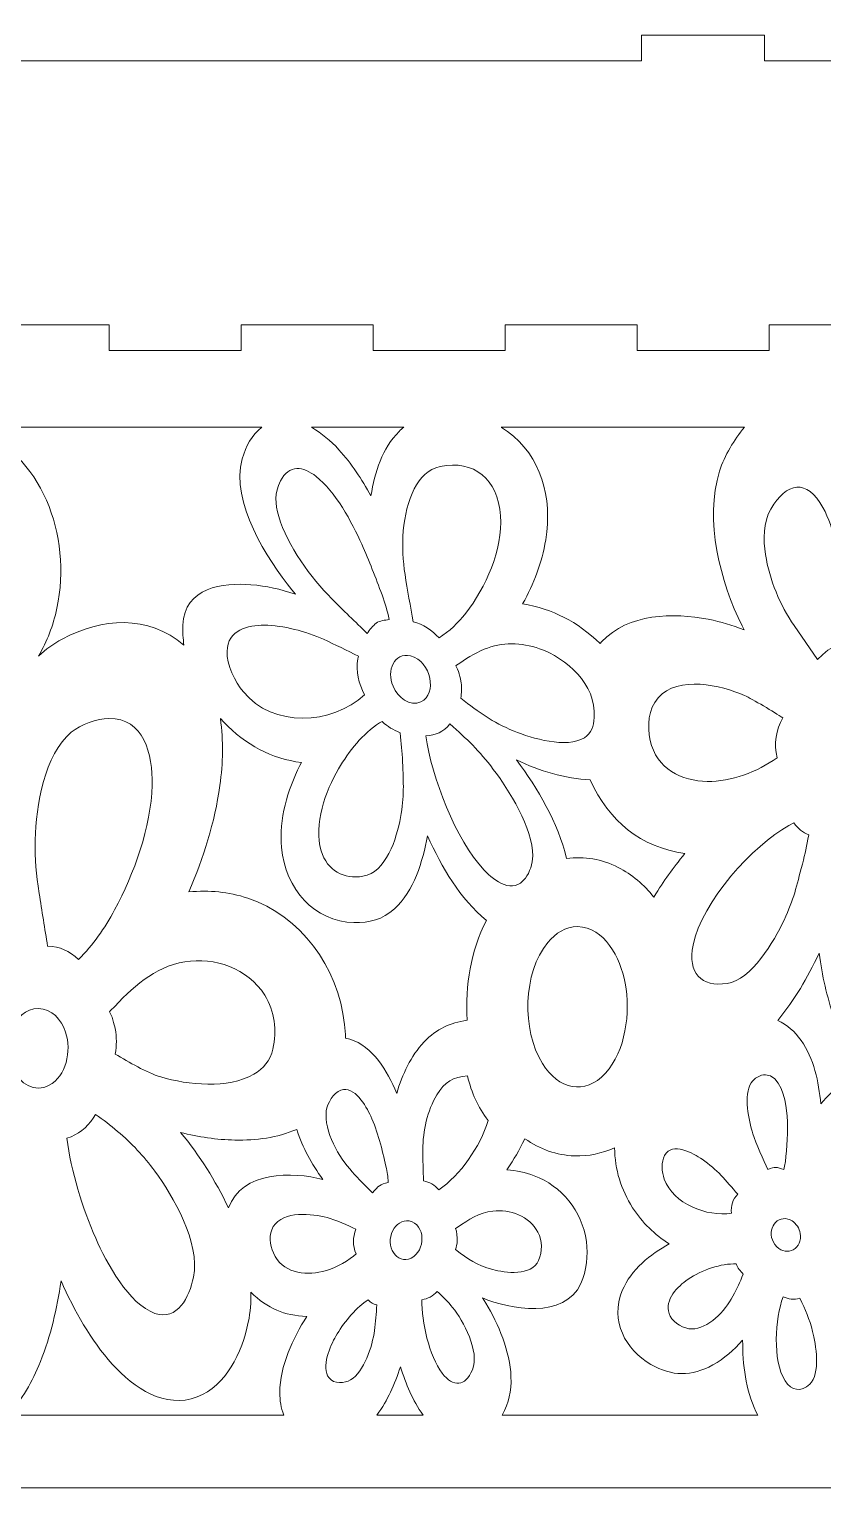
# Model space of a CAD drawing. Header units: centimetres. Extents: x -59 to 59, y -29 to 29.
# Drawn here: x 19.75 to 27.49, y -6.93 to 7.28 of the extents above; entities that cross this region are included whole.
import ezdxf

# ---------------------------------------------------------------- set-up
doc = ezdxf.new("R2010")
doc.units = ezdxf.units.CM
doc.header["$MEASUREMENT"] = 0
doc.layers.add('Camada 1', color=7, linetype='Continuous')

msp = doc.modelspace()

# ---------------------------------------------------------------- linework, layer by layer
at = {"layer": 'Camada 1', "color": 250, "lineweight": 9}
for points, knots in [([(44.87208, 9.04651), (45.82819, 9.51826), (46.94647, 9.81469), (48.06476, 10.11115), (48.06476, 10.11115), (48.06476, 10.11115), (49.06475, 10.30105), (49.06475, 10.30105), (49.06475, 10.30105), (49.06475, 10.30105), (49.06475, 29.10275), (49.06475, 29.10275), (49.06475, 29.10275), (49.06475, 29.10275), (24.06474, 29.10275), (24.06474, 29.10275), (24.06474, 29.10275), (24.06474, 29.10275), (24.06474, 10.30105), (24.06474, 10.30105), (24.06474, 10.30105), (24.06474, 10.30105), (25.06473, 10.11115), (25.06473, 10.11115), (25.06473, 10.11115), (26.18302, 9.81469), (27.3013, 9.51826), (28.25741, 9.04651), (28.25741, 9.04651), (29.21352, 8.57475), (30.00745, 7.92769), (30.71826, 7.49258), (30.71826, 7.49258), (31.42908, 7.05747), (32.0568, 6.83431), (32.71904, 6.79156), (32.71904, 6.79156), (33.38125, 6.74882), (34.07798, 6.88647), (34.72469, 7.13647), (34.72469, 7.13647), (35.37139, 7.38647), (35.96807, 7.74882), (36.56474, 8.11115), (36.56474, 8.11115), (37.16141, 7.74882), (37.7581, 7.38647), (38.4048, 7.13647), (38.4048, 7.13647), (39.05151, 6.88647), (39.74824, 6.74882), (40.41045, 6.79156), (40.41045, 6.79156), (41.0727, 6.83431), (41.70041, 7.05747), (42.41123, 7.49258), (42.41123, 7.49258), (43.12204, 7.92769), (43.91598, 8.57475), (44.87208, 9.04651)], [0, 0, 0, 0, 0.0625, 0.0625, 0.0625, 0.0625, 0.125, 0.125, 0.125, 0.125, 0.1875, 0.1875, 0.1875, 0.1875, 0.25, 0.25, 0.25, 0.25, 0.3125, 0.3125, 0.3125, 0.3125, 0.375, 0.375, 0.375, 0.375, 0.4375, 0.4375, 0.4375, 0.4375, 0.5, 0.5, 0.5, 0.5, 0.5625, 0.5625, 0.5625, 0.5625, 0.625, 0.625, 0.625, 0.625, 0.6875, 0.6875, 0.6875, 0.6875, 0.75, 0.75, 0.75, 0.75, 0.8125, 0.8125, 0.8125, 0.8125, 0.875, 0.875, 0.875, 0.875, 1, 1, 1, 1]), ([(26.91916, 6.97329), (26.91916, 6.97329), (26.91916, 7.22325), (26.91916, 7.22325), (26.91916, 7.22325), (26.91916, 7.22325), (25.71916, 7.22325), (25.71916, 7.22325), (25.71916, 7.22325), (25.71916, 7.22325), (25.71916, 6.97329), (25.71916, 6.97329), (25.71916, 6.97329), (25.71916, 6.97329), (14.06248, 6.97329), (14.06248, 6.97329), (14.06248, 6.97329), (14.06248, 6.97329), (14.06248, 7.22325), (14.06248, 7.22325), (14.06248, 7.22325), (14.06248, 7.22325), (12.86248, 7.22325), (12.86248, 7.22325), (12.86248, 7.22325), (12.86248, 7.22325), (12.86248, 6.97329), (12.86248, 6.97329)], [0, 0, 0, 0, 0.125, 0.125, 0.125, 0.125, 0.25, 0.25, 0.25, 0.25, 0.375, 0.375, 0.375, 0.375, 0.5, 0.5, 0.5, 0.5, 0.625, 0.625, 0.625, 0.625, 0.75, 0.75, 0.75, 0.75, 1, 1, 1, 1]), ([(10.24805, 4.40289), (10.24805, 4.40289), (10.24805, 4.15292), (10.24805, 4.15292), (10.24805, 4.15292), (10.24805, 4.15292), (11.53362, 4.15292), (11.53362, 4.15292), (11.53362, 4.15292), (11.53362, 4.15292), (11.53362, 4.40289), (11.53362, 4.40289), (11.53362, 4.40289), (11.53362, 4.40289), (12.81971, 4.40289), (12.81971, 4.40289), (12.81971, 4.40289), (12.81971, 4.40289), (12.81971, 4.15292), (12.81971, 4.15292), (12.81971, 4.15292), (12.81971, 4.15292), (14.10527, 4.15292), (14.10527, 4.15292), (14.10527, 4.15292), (14.10527, 4.15292), (14.10527, 4.40289), (14.10527, 4.40289), (14.10527, 4.40289), (14.10527, 4.40289), (15.39083, 4.40289), (15.39083, 4.40289), (15.39083, 4.40289), (15.39083, 4.40289), (15.39083, 4.15292), (15.39083, 4.15292), (15.39083, 4.15292), (15.39083, 4.15292), (16.6764, 4.15292), (16.6764, 4.15292), (16.6764, 4.15292), (16.6764, 4.15292), (16.6764, 4.40289), (16.6764, 4.40289), (16.6764, 4.40289), (16.6764, 4.40289), (17.96248, 4.40289), (17.96248, 4.40289), (17.96248, 4.40289), (17.96248, 4.40289), (17.96248, 4.15292), (17.96248, 4.15292), (17.96248, 4.15292), (17.96248, 4.15292), (19.24805, 4.15292), (19.24805, 4.15292), (19.24805, 4.15292), (19.24805, 4.15292), (19.24805, 4.40289), (19.24805, 4.40289), (19.24805, 4.40289), (19.24805, 4.40289), (20.53362, 4.40289), (20.53362, 4.40289), (20.53362, 4.40289), (20.53362, 4.40289), (20.53362, 4.15292), (20.53362, 4.15292), (20.53362, 4.15292), (20.53362, 4.15292), (21.81919, 4.15292), (21.81919, 4.15292), (21.81919, 4.15292), (21.81919, 4.15292), (21.81919, 4.40289), (21.81919, 4.40289), (21.81919, 4.40289), (21.81919, 4.40289), (23.10527, 4.40289), (23.10527, 4.40289), (23.10527, 4.40289), (23.10527, 4.40289), (23.10527, 4.15292), (23.10527, 4.15292), (23.10527, 4.15292), (23.10527, 4.15292), (24.39084, 4.15292), (24.39084, 4.15292), (24.39084, 4.15292), (24.39084, 4.15292), (24.39084, 4.40289), (24.39084, 4.40289), (24.39084, 4.40289), (24.39084, 4.40289), (25.6764, 4.40289), (25.6764, 4.40289), (25.6764, 4.40289), (25.6764, 4.40289), (25.6764, 4.15292), (25.6764, 4.15292), (25.6764, 4.15292), (25.6764, 4.15292), (26.96197, 4.15292), (26.96197, 4.15292), (26.96197, 4.15292), (26.96197, 4.15292), (26.96197, 4.40289), (26.96197, 4.40289), (26.96197, 4.40289), (26.96197, 4.40289), (28.24804, 4.40289), (28.24804, 4.40289), (28.24804, 4.40289), (28.24804, 4.40289), (28.24804, 4.15292), (28.24804, 4.15292), (28.24804, 4.15292), (28.24804, 4.15292), (29.53362, 4.15292), (29.53362, 4.15292), (29.53362, 4.15292), (29.53362, 4.15292), (29.53362, 4.40289), (29.53362, 4.40289)], [0, 0, 0, 0, 0.03125, 0.03125, 0.03125, 0.03125, 0.0625, 0.0625, 0.0625, 0.0625, 0.09375, 0.09375, 0.09375, 0.09375, 0.125, 0.125, 0.125, 0.125, 0.15625, 0.15625, 0.15625, 0.15625, 0.1875, 0.1875, 0.1875, 0.1875, 0.21875, 0.21875, 0.21875, 0.21875, 0.25, 0.25, 0.25, 0.25, 0.28125, 0.28125, 0.28125, 0.28125, 0.3125, 0.3125, 0.3125, 0.3125, 0.34375, 0.34375, 0.34375, 0.34375, 0.375, 0.375, 0.375, 0.375, 0.40625, 0.40625, 0.40625, 0.40625, 0.4375, 0.4375, 0.4375, 0.4375, 0.46875, 0.46875, 0.46875, 0.46875, 0.5, 0.5, 0.5, 0.5, 0.53125, 0.53125, 0.53125, 0.53125, 0.5625, 0.5625, 0.5625, 0.5625, 0.59375, 0.59375, 0.59375, 0.59375, 0.625, 0.625, 0.625, 0.625, 0.65625, 0.65625, 0.65625, 0.65625, 0.6875, 0.6875, 0.6875, 0.6875, 0.71875, 0.71875, 0.71875, 0.71875, 0.75, 0.75, 0.75, 0.75, 0.78125, 0.78125, 0.78125, 0.78125, 0.8125, 0.8125, 0.8125, 0.8125, 0.84375, 0.84375, 0.84375, 0.84375, 0.875, 0.875, 0.875, 0.875, 0.90625, 0.90625, 0.90625, 0.90625, 0.9375, 0.9375, 0.9375, 0.9375, 1, 1, 1, 1]), ([(8.71075, 4.15292), (8.71075, 4.15292), (8.71075, 3.54479), (8.71075, 3.54479), (8.71075, 3.54479), (8.71075, 3.54479), (8.46078, 3.54479), (8.46078, 3.54479), (8.46078, 3.54479), (8.46078, 3.54479), (8.46078, 2.25923), (8.46078, 2.25923), (8.46078, 2.25923), (8.46078, 2.25923), (8.71075, 2.25923), (8.71075, 2.25923), (8.71075, 2.25923), (8.71075, 2.25923), (8.71075, 0.97365), (8.71075, 0.97365), (8.71075, 0.97365), (8.71075, 0.97365), (8.46078, 0.97365), (8.46078, 0.97365), (8.46078, 0.97365), (8.46078, 0.97365), (8.46078, -0.31242), (8.46078, -0.31242), (8.46078, -0.31242), (8.46078, -0.31242), (8.71075, -0.31242), (8.71075, -0.31242), (8.71075, -0.31242), (8.71075, -0.31242), (8.71075, -1.598), (8.71075, -1.598), (8.71075, -1.598), (8.71075, -1.598), (8.46078, -1.598), (8.46078, -1.598), (8.46078, -1.598), (8.46078, -1.598), (8.46078, -2.88408), (8.46078, -2.88408), (8.46078, -2.88408), (8.46078, -2.88408), (8.71075, -2.88408), (8.71075, -2.88408), (8.71075, -2.88408), (8.71075, -2.88408), (8.71075, -6.92629), (8.71075, -6.92629), (8.71075, -6.92629), (8.71075, -6.92629), (31.07083, -6.92629), (31.07083, -6.92629), (31.07083, -6.92629), (31.07083, -6.92629), (31.07083, -2.88408), (31.07083, -2.88408), (31.07083, -2.88408), (31.07083, -2.88408), (31.3208, -2.88408), (31.3208, -2.88408), (31.3208, -2.88408), (31.3208, -2.88408), (31.3208, -1.598), (31.3208, -1.598), (31.3208, -1.598), (31.3208, -1.598), (31.07083, -1.598), (31.07083, -1.598), (31.07083, -1.598), (31.07083, -1.598), (31.07083, -0.31242), (31.07083, -0.31242), (31.07083, -0.31242), (31.07083, -0.31242), (31.3208, -0.31242), (31.3208, -0.31242), (31.3208, -0.31242), (31.3208, -0.31242), (31.3208, 0.97365), (31.3208, 0.97365), (31.3208, 0.97365), (31.3208, 0.97365), (31.07083, 0.97365), (31.07083, 0.97365), (31.07083, 0.97365), (31.07083, 0.97365), (31.07083, 2.25923), (31.07083, 2.25923), (31.07083, 2.25923), (31.07083, 2.25923), (31.3208, 2.25923), (31.3208, 2.25923), (31.3208, 2.25923), (31.3208, 2.25923), (31.3208, 3.54479), (31.3208, 3.54479), (31.3208, 3.54479), (31.3208, 3.54479), (31.07083, 3.54479), (31.07083, 3.54479), (31.07083, 3.54479), (31.07083, 3.54479), (31.07083, 4.15292), (31.07083, 4.15292)], [0, 0, 0, 0, 0.03571429, 0.03571429, 0.03571429, 0.03571429, 0.07142857, 0.07142857, 0.07142857, 0.07142857, 0.10714286, 0.10714286, 0.10714286, 0.10714286, 0.14285714, 0.14285714, 0.14285714, 0.14285714, 0.17857143, 0.17857143, 0.17857143, 0.17857143, 0.21428571, 0.21428571, 0.21428571, 0.21428571, 0.25, 0.25, 0.25, 0.25, 0.28571429, 0.28571429, 0.28571429, 0.28571429, 0.32142857, 0.32142857, 0.32142857, 0.32142857, 0.35714286, 0.35714286, 0.35714286, 0.35714286, 0.39285714, 0.39285714, 0.39285714, 0.39285714, 0.42857143, 0.42857143, 0.42857143, 0.42857143, 0.46428571, 0.46428571, 0.46428571, 0.46428571, 0.5, 0.5, 0.5, 0.5, 0.53571429, 0.53571429, 0.53571429, 0.53571429, 0.57142857, 0.57142857, 0.57142857, 0.57142857, 0.60714286, 0.60714286, 0.60714286, 0.60714286, 0.64285714, 0.64285714, 0.64285714, 0.64285714, 0.67857143, 0.67857143, 0.67857143, 0.67857143, 0.71428571, 0.71428571, 0.71428571, 0.71428571, 0.75, 0.75, 0.75, 0.75, 0.78571429, 0.78571429, 0.78571429, 0.78571429, 0.82142857, 0.82142857, 0.82142857, 0.82142857, 0.85714286, 0.85714286, 0.85714286, 0.85714286, 0.89285714, 0.89285714, 0.89285714, 0.89285714, 0.92857143, 0.92857143, 0.92857143, 0.92857143, 1, 1, 1, 1])]:
    msp.add_open_spline(points, degree=3, knots=knots, dxfattribs=at)
msp.add_open_spline([(26.91916, 6.97329), (26.91916, 6.97329), (31.3908, 6.97329), (31.3908, 6.97329)], degree=3, dxfattribs=at)
at = {"layer": 'Camada 1', "color": 1, "lineweight": 9}
for points, knots in [([(19.84302, 1.1738), (19.92884, 1.32564), (19.9853, 1.46805), (20.02254, 1.64252), (20.02254, 1.64252), (20.17435, 2.35355), (19.87151, 3.1502), (19.20806, 3.39427), (19.20806, 3.39427), (19.20806, 3.39427), (19.17981, 3.40424), (19.17981, 3.40424), (19.17981, 3.40424), (19.17981, 3.40424), (22.01844, 3.40424), (22.01844, 3.40424), (22.01844, 3.40424), (21.92004, 3.32741), (21.86321, 3.22128), (21.82901, 3.0967), (21.82901, 3.0967), (21.71357, 2.67636), (22.07299, 2.1163), (22.31126, 1.82193), (22.31126, 1.82193), (22.31126, 1.82193), (22.34633, 1.77936), (22.34633, 1.77936), (22.34633, 1.77936), (22.20142, 1.82752), (22.0648, 1.85789), (21.9138, 1.87077), (21.9138, 1.87077), (21.64434, 1.89375), (21.26472, 1.84607), (21.24926, 1.47677), (21.24926, 1.47677), (21.24637, 1.40791), (21.25201, 1.34896), (21.26133, 1.28136), (21.26133, 1.28136), (20.9095, 1.58186), (20.45971, 1.54731), (20.07496, 1.34133), (20.07496, 1.34133), (19.9831, 1.29214), (19.92061, 1.24542), (19.84302, 1.1738)], [0, 0, 0, 0, 0.07692308, 0.07692308, 0.07692308, 0.07692308, 0.15384615, 0.15384615, 0.15384615, 0.15384615, 0.23076923, 0.23076923, 0.23076923, 0.23076923, 0.30769231, 0.30769231, 0.30769231, 0.30769231, 0.38461538, 0.38461538, 0.38461538, 0.38461538, 0.46153846, 0.46153846, 0.46153846, 0.46153846, 0.53846154, 0.53846154, 0.53846154, 0.53846154, 0.61538462, 0.61538462, 0.61538462, 0.61538462, 0.69230769, 0.69230769, 0.69230769, 0.69230769, 0.76923077, 0.76923077, 0.76923077, 0.76923077, 0.84615385, 0.84615385, 0.84615385, 0.84615385, 1, 1, 1, 1]), ([(22.5031, 3.40424), (22.60883, 3.34277), (22.68639, 3.27744), (22.77056, 3.18605), (22.77056, 3.18605), (22.89567, 3.05019), (22.99232, 2.8992), (23.08299, 2.73561), (23.08299, 2.73561), (23.11912, 2.96921), (23.19163, 3.19999), (23.35729, 3.36398), (23.35729, 3.36398), (23.37436, 3.38087), (23.38334, 3.3916), (23.40234, 3.40422), (23.40234, 3.40422), (23.40234, 3.40422), (22.5031, 3.40424), (22.5031, 3.40424)], [0, 0, 0, 0, 0.16666667, 0.16666667, 0.16666667, 0.16666667, 0.33333333, 0.33333333, 0.33333333, 0.33333333, 0.5, 0.5, 0.5, 0.5, 0.66666667, 0.66666667, 0.66666667, 0.66666667, 1, 1, 1, 1]), ([(24.35243, 3.40424), (24.35243, 3.40424), (26.7235, 3.40413), (26.7235, 3.40413), (26.7235, 3.40413), (26.62063, 3.28552), (26.52911, 3.13115), (26.48006, 2.97707), (26.48006, 2.97707), (26.32799, 2.49945), (26.48828, 1.8969), (26.69967, 1.46906), (26.69967, 1.46906), (26.69967, 1.46906), (26.71894, 1.43077), (26.71894, 1.43077), (26.71894, 1.43077), (26.59597, 1.4793), (26.49934, 1.50852), (26.36951, 1.53412), (26.36951, 1.53412), (26.03221, 1.60063), (25.58963, 1.59308), (25.33057, 1.31404), (25.33057, 1.31404), (25.33057, 1.31404), (25.31507, 1.29675), (25.31507, 1.29675), (25.31507, 1.29675), (25.0914, 1.51522), (24.85695, 1.63214), (24.56131, 1.68422), (24.56131, 1.68422), (24.66935, 1.88337), (24.74805, 2.0787), (24.7855, 2.30736), (24.7855, 2.30736), (24.85338, 2.7218), (24.74357, 3.12062), (24.41225, 3.364), (24.41225, 3.364), (24.41225, 3.364), (24.35462, 3.40262), (24.35462, 3.40262), (24.35462, 3.40262), (24.35462, 3.40262), (24.35701, 3.40365), (24.35701, 3.40365), (24.35701, 3.40365), (24.35701, 3.40365), (24.35243, 3.40424), (24.35243, 3.40424)], [0, 0, 0, 0, 0.07142857, 0.07142857, 0.07142857, 0.07142857, 0.14285714, 0.14285714, 0.14285714, 0.14285714, 0.21428571, 0.21428571, 0.21428571, 0.21428571, 0.28571429, 0.28571429, 0.28571429, 0.28571429, 0.35714286, 0.35714286, 0.35714286, 0.35714286, 0.42857143, 0.42857143, 0.42857143, 0.42857143, 0.5, 0.5, 0.5, 0.5, 0.57142857, 0.57142857, 0.57142857, 0.57142857, 0.64285714, 0.64285714, 0.64285714, 0.64285714, 0.71428571, 0.71428571, 0.71428571, 0.71428571, 0.78571429, 0.78571429, 0.78571429, 0.78571429, 0.85714286, 0.85714286, 0.85714286, 0.85714286, 1, 1, 1, 1]), ([(23.04644, 1.39725), (22.93268, 1.50722), (22.81034, 1.6237), (22.69929, 1.73561), (22.69929, 1.73561), (22.50116, 1.93528), (22.26828, 2.25021), (22.18448, 2.53478), (22.18448, 2.53478), (22.14763, 2.65992), (22.1416, 2.76391), (22.20119, 2.88159), (22.20119, 2.88159), (22.28461, 3.04634), (22.42453, 3.02343), (22.54895, 2.92576), (22.54895, 2.92576), (22.73277, 2.78146), (22.89771, 2.48149), (22.99419, 2.26438), (22.99419, 2.26438), (23.06499, 2.10506), (23.13054, 1.93673), (23.19071, 1.77264), (23.19071, 1.77264), (23.22153, 1.6886), (23.24305, 1.61918), (23.26183, 1.53096), (23.26183, 1.53096), (23.22052, 1.52618), (23.1681, 1.52206), (23.13443, 1.49632), (23.13443, 1.49632), (23.10225, 1.47174), (23.07017, 1.43116), (23.04644, 1.39725)], [0, 0, 0, 0, 0.1, 0.1, 0.1, 0.1, 0.2, 0.2, 0.2, 0.2, 0.3, 0.3, 0.3, 0.3, 0.4, 0.4, 0.4, 0.4, 0.5, 0.5, 0.5, 0.5, 0.6, 0.6, 0.6, 0.6, 0.7, 0.7, 0.7, 0.7, 0.8, 0.8, 0.8, 0.8, 1, 1, 1, 1]), ([(23.49458, 1.50959), (23.46767, 1.65868), (23.43872, 1.81974), (23.41491, 1.96932), (23.41491, 1.96932), (23.37364, 2.22848), (23.38238, 2.56833), (23.50484, 2.8047), (23.50484, 2.8047), (23.5621, 2.91522), (23.64104, 2.99716), (23.75888, 3.02234), (23.75888, 3.02234), (24.08489, 3.092), (24.32317, 2.90023), (24.34555, 2.54245), (24.34555, 2.54245), (24.36635, 2.20975), (24.20077, 1.84208), (24.00768, 1.59446), (24.00768, 1.59446), (23.92947, 1.49416), (23.85082, 1.421), (23.74673, 1.35296), (23.74673, 1.35296), (23.67731, 1.42846), (23.59194, 1.48697), (23.49458, 1.50959)], [0, 0, 0, 0, 0.125, 0.125, 0.125, 0.125, 0.25, 0.25, 0.25, 0.25, 0.375, 0.375, 0.375, 0.375, 0.5, 0.5, 0.5, 0.5, 0.625, 0.625, 0.625, 0.625, 0.75, 0.75, 0.75, 0.75, 1, 1, 1, 1]), ([(27.43467, 1.14373), (27.43467, 1.14373), (27.2069, 1.47206), (27.2069, 1.47206), (27.2069, 1.47206), (27.07007, 1.67289), (26.96545, 1.917), (26.92798, 2.16375), (26.92798, 2.16375), (26.90573, 2.31023), (26.90475, 2.47773), (26.97962, 2.60799), (26.97962, 2.60799), (27.13002, 2.86969), (27.33331, 2.90754), (27.48743, 2.62266), (27.48743, 2.62266), (27.59854, 2.4173), (27.64636, 2.13457), (27.66903, 1.90158), (27.66903, 1.90158), (27.68628, 1.72428), (27.71305, 1.45733), (27.69497, 1.27936), (27.69497, 1.27936), (27.59049, 1.26885), (27.56378, 1.26229), (27.4823, 1.18926), (27.4823, 1.18926), (27.4823, 1.18926), (27.43467, 1.14373), (27.43467, 1.14373)], [0, 0, 0, 0, 0.11111111, 0.11111111, 0.11111111, 0.11111111, 0.22222222, 0.22222222, 0.22222222, 0.22222222, 0.33333333, 0.33333333, 0.33333333, 0.33333333, 0.44444444, 0.44444444, 0.44444444, 0.44444444, 0.55555556, 0.55555556, 0.55555556, 0.55555556, 0.66666667, 0.66666667, 0.66666667, 0.66666667, 0.77777778, 0.77777778, 0.77777778, 0.77777778, 1, 1, 1, 1]), ([(22.96224, 1.17396), (22.8505, 1.22989), (22.73371, 1.28771), (22.62023, 1.3395), (22.62023, 1.3395), (22.45251, 1.41604), (22.22682, 1.47531), (22.04499, 1.47673), (22.04499, 1.47673), (21.8844, 1.47799), (21.68639, 1.43141), (21.6805, 1.22134), (21.6805, 1.22134), (21.67687, 1.09175), (21.75837, 0.92363), (21.83655, 0.82952), (21.83655, 0.82952), (22.13108, 0.47496), (22.6974, 0.50215), (23.02163, 0.79957), (23.02163, 0.79957), (22.96336, 0.90551), (22.93163, 1.02795), (22.95669, 1.15054), (22.95669, 1.15054), (22.95669, 1.15054), (22.96224, 1.17396), (22.96224, 1.17396)], [0, 0, 0, 0, 0.125, 0.125, 0.125, 0.125, 0.25, 0.25, 0.25, 0.25, 0.375, 0.375, 0.375, 0.375, 0.5, 0.5, 0.5, 0.5, 0.625, 0.625, 0.625, 0.625, 0.75, 0.75, 0.75, 0.75, 1, 1, 1, 1]), ([(23.9089, 1.08211), (23.93255, 1.0526), (23.95663, 0.95373), (23.96164, 0.91564), (23.96164, 0.91564), (23.9686, 0.86257), (23.96682, 0.81832), (23.95745, 0.76623), (23.95745, 0.76623), (24.14556, 0.62381), (24.25532, 0.53505), (24.47758, 0.44479), (24.47758, 0.44479), (24.65063, 0.37451), (24.98865, 0.27276), (25.16274, 0.38013), (25.16274, 0.38013), (25.23403, 0.4241), (25.25171, 0.4935), (25.2577, 0.57737), (25.2577, 0.57737), (25.28107, 0.90481), (24.9854, 1.15622), (24.72457, 1.24746), (24.72457, 1.24746), (24.54813, 1.30919), (24.36058, 1.31443), (24.18632, 1.2416), (24.18632, 1.2416), (24.09097, 1.20176), (24.00285, 1.14519), (23.91685, 1.08612), (23.91685, 1.08612), (23.91685, 1.08612), (23.9089, 1.08211), (23.9089, 1.08211)], [0, 0, 0, 0, 0.1, 0.1, 0.1, 0.1, 0.2, 0.2, 0.2, 0.2, 0.3, 0.3, 0.3, 0.3, 0.4, 0.4, 0.4, 0.4, 0.5, 0.5, 0.5, 0.5, 0.6, 0.6, 0.6, 0.6, 0.7, 0.7, 0.7, 0.7, 0.8, 0.8, 0.8, 0.8, 1, 1, 1, 1]), ([(23.46869, 1.17829), (23.67288, 1.12278), (23.73093, 0.80641), (23.56905, 0.72997), (23.56905, 0.72997), (23.46333, 0.68004), (23.34399, 0.77126), (23.29801, 0.88209), (23.29801, 0.88209), (23.2344, 1.03541), (23.30568, 1.21315), (23.46869, 1.17829)], [0, 0, 0, 0, 0.25, 0.25, 0.25, 0.25, 0.5, 0.5, 0.5, 0.5, 1, 1, 1, 1]), ([(27.09641, 0.57506), (27.01542, 0.62571), (26.80129, 0.75798), (26.72266, 0.79217), (26.72266, 0.79217), (26.49361, 0.89174), (26.07767, 0.99185), (25.8813, 0.76847), (25.8813, 0.76847), (25.78315, 0.65681), (25.7743, 0.49856), (25.80448, 0.35484), (25.80448, 0.35484), (25.86292, 0.07669), (26.1132, -0.04089), (26.35875, -0.04485), (26.35875, -0.04485), (26.59579, -0.04868), (26.84375, 0.04527), (27.03984, 0.18538), (27.03984, 0.18538), (27.00803, 0.32148), (27.02933, 0.45535), (27.09641, 0.57506)], [0, 0, 0, 0, 0.14285714, 0.14285714, 0.14285714, 0.14285714, 0.28571429, 0.28571429, 0.28571429, 0.28571429, 0.42857143, 0.42857143, 0.42857143, 0.42857143, 0.57142857, 0.57142857, 0.57142857, 0.57142857, 0.71428571, 0.71428571, 0.71428571, 0.71428571, 1, 1, 1, 1]), ([(19.93291, -1.65039), (19.90416, -1.48003), (19.87713, -1.30686), (19.85059, -1.13591), (19.85059, -1.13591), (19.82084, -0.94419), (19.80654, -0.81257), (19.81143, -0.61421), (19.81143, -0.61421), (19.81955, -0.28504), (19.90038, 0.2188), (20.16324, 0.43347), (20.16324, 0.43347), (20.25416, 0.50773), (20.41409, 0.56747), (20.53043, 0.56913), (20.53043, 0.56913), (20.86761, 0.57391), (20.9576, 0.22186), (20.95058, -0.08144), (20.95058, -0.08144), (20.94117, -0.48754), (20.77302, -0.95034), (20.58555, -1.29576), (20.58555, -1.29576), (20.48611, -1.47897), (20.37781, -1.63621), (20.23394, -1.78034), (20.23394, -1.78034), (20.14423, -1.69546), (20.05294, -1.65225), (19.93291, -1.65039)], [0, 0, 0, 0, 0.11111111, 0.11111111, 0.11111111, 0.11111111, 0.22222222, 0.22222222, 0.22222222, 0.22222222, 0.33333333, 0.33333333, 0.33333333, 0.33333333, 0.44444444, 0.44444444, 0.44444444, 0.44444444, 0.55555556, 0.55555556, 0.55555556, 0.55555556, 0.66666667, 0.66666667, 0.66666667, 0.66666667, 0.77777778, 0.77777778, 0.77777778, 0.77777778, 1, 1, 1, 1]), ([(22.83589, -2.54547), (23.06693, -2.59022), (23.22052, -2.82565), (23.31466, -3.03859), (23.31466, -3.03859), (23.31466, -3.03859), (23.33381, -3.08362), (23.33381, -3.08362), (23.33381, -3.08362), (23.39086, -2.89826), (23.47004, -2.72148), (23.60111, -2.5832), (23.60111, -2.5832), (23.72813, -2.44916), (23.84939, -2.40107), (24.01978, -2.36987), (24.01978, -2.36987), (24.00091, -2.0262), (24.05498, -1.70369), (24.20782, -1.39895), (24.20782, -1.39895), (23.95069, -1.18754), (23.77531, -0.88344), (23.63363, -0.57537), (23.63363, -0.57537), (23.58895, -0.82599), (23.4999, -1.11593), (23.31176, -1.28607), (23.31176, -1.28607), (23.19584, -1.3909), (23.06593, -1.42462), (22.91724, -1.42027), (22.91724, -1.42027), (22.53329, -1.40903), (22.24813, -1.09863), (22.21155, -0.68731), (22.21155, -0.68731), (22.18723, -0.41392), (22.27022, -0.12832), (22.39002, 0.10967), (22.39002, 0.10967), (22.39002, 0.10967), (22.4049, 0.13878), (22.4049, 0.13878), (22.4049, 0.13878), (22.1156, 0.17535), (21.8597, 0.31276), (21.6503, 0.53051), (21.6503, 0.53051), (21.6503, 0.53051), (21.61581, 0.56748), (21.61581, 0.56748), (21.61581, 0.56748), (21.64639, 0.34323), (21.64199, 0.13963), (21.61086, -0.08543), (21.61086, -0.08543), (21.56046, -0.44981), (21.45168, -0.78658), (21.3096, -1.12044), (21.3096, -1.12044), (21.51059, -1.1055), (21.68951, -1.11871), (21.88367, -1.18301), (21.88367, -1.18301), (22.39405, -1.352), (22.76105, -1.84737), (22.82635, -2.41199), (22.82635, -2.41199), (22.83181, -2.45921), (22.83387, -2.49823), (22.83589, -2.54547)], [0, 0, 0, 0, 0.05263158, 0.05263158, 0.05263158, 0.05263158, 0.10526316, 0.10526316, 0.10526316, 0.10526316, 0.15789474, 0.15789474, 0.15789474, 0.15789474, 0.21052632, 0.21052632, 0.21052632, 0.21052632, 0.26315789, 0.26315789, 0.26315789, 0.26315789, 0.31578947, 0.31578947, 0.31578947, 0.31578947, 0.36842105, 0.36842105, 0.36842105, 0.36842105, 0.42105263, 0.42105263, 0.42105263, 0.42105263, 0.47368421, 0.47368421, 0.47368421, 0.47368421, 0.52631579, 0.52631579, 0.52631579, 0.52631579, 0.57894737, 0.57894737, 0.57894737, 0.57894737, 0.63157895, 0.63157895, 0.63157895, 0.63157895, 0.68421053, 0.68421053, 0.68421053, 0.68421053, 0.73684211, 0.73684211, 0.73684211, 0.73684211, 0.78947368, 0.78947368, 0.78947368, 0.78947368, 0.84210526, 0.84210526, 0.84210526, 0.84210526, 0.89473684, 0.89473684, 0.89473684, 0.89473684, 1, 1, 1, 1]), ([(23.36686, 0.4296), (23.37951, 0.31959), (23.38625, 0.25317), (23.39091, 0.14358), (23.39091, 0.14358), (23.39982, -0.06591), (23.40895, -0.18699), (23.37088, -0.39672), (23.37088, -0.39672), (23.33393, -0.60022), (23.22981, -0.93403), (23.00482, -0.96972), (23.00482, -0.96972), (22.82127, -0.99883), (22.65716, -0.91821), (22.59822, -0.72123), (22.59822, -0.72123), (22.52169, -0.46549), (22.64122, -0.13835), (22.76808, 0.07788), (22.76808, 0.07788), (22.86672, 0.24599), (23.00532, 0.42395), (23.16699, 0.52437), (23.16699, 0.52437), (23.16699, 0.52437), (23.19196, 0.5392), (23.19196, 0.5392), (23.19196, 0.5392), (23.24895, 0.48687), (23.2969, 0.45631), (23.36686, 0.4296)], [0, 0, 0, 0, 0.11111111, 0.11111111, 0.11111111, 0.11111111, 0.22222222, 0.22222222, 0.22222222, 0.22222222, 0.33333333, 0.33333333, 0.33333333, 0.33333333, 0.44444444, 0.44444444, 0.44444444, 0.44444444, 0.55555556, 0.55555556, 0.55555556, 0.55555556, 0.66666667, 0.66666667, 0.66666667, 0.66666667, 0.77777778, 0.77777778, 0.77777778, 0.77777778, 1, 1, 1, 1]), ([(23.85228, 0.51522), (23.78816, 0.43633), (23.71374, 0.40376), (23.61727, 0.40025), (23.61727, 0.40025), (23.67767, -0.00908), (23.90464, -0.61104), (24.18624, -0.90884), (24.18624, -0.90884), (24.29012, -1.0187), (24.46695, -1.14788), (24.5875, -0.98856), (24.5875, -0.98856), (24.63053, -0.93168), (24.6589, -0.84432), (24.65972, -0.77107), (24.65972, -0.77107), (24.66266, -0.5046), (24.42236, -0.12014), (24.2755, 0.07256), (24.2755, 0.07256), (24.13662, 0.25479), (24.01863, 0.36811), (23.85228, 0.51522)], [0, 0, 0, 0, 0.14285714, 0.14285714, 0.14285714, 0.14285714, 0.28571429, 0.28571429, 0.28571429, 0.28571429, 0.42857143, 0.42857143, 0.42857143, 0.42857143, 0.57142857, 0.57142857, 0.57142857, 0.57142857, 0.71428571, 0.71428571, 0.71428571, 0.71428571, 1, 1, 1, 1]), ([(25.83973, -1.17253), (25.94493, -1.00206), (26.01577, -0.90331), (26.1403, -0.74841), (26.1403, -0.74841), (25.7161, -0.68489), (25.40267, -0.43867), (25.21924, -0.02821), (25.21924, -0.02821), (24.97679, -0.02118), (24.72147, 0.05888), (24.50098, 0.16389), (24.50098, 0.16389), (24.70762, -0.11376), (24.90761, -0.44484), (24.9869, -0.79449), (24.9869, -0.79449), (25.16655, -0.77449), (25.32822, -0.80067), (25.49274, -0.88356), (25.49274, -0.88356), (25.6264, -0.9509), (25.74372, -1.05237), (25.83973, -1.17253)], [0, 0, 0, 0, 0.14285714, 0.14285714, 0.14285714, 0.14285714, 0.28571429, 0.28571429, 0.28571429, 0.28571429, 0.42857143, 0.42857143, 0.42857143, 0.42857143, 0.57142857, 0.57142857, 0.57142857, 0.57142857, 0.71428571, 0.71428571, 0.71428571, 0.71428571, 1, 1, 1, 1]), ([(27.34832, -0.5666), (27.32664, -0.67924), (27.315, -0.74201), (27.28662, -0.85182), (27.28662, -0.85182), (27.22948, -1.07298), (27.20413, -1.18812), (27.10787, -1.3964), (27.10787, -1.3964), (27.01084, -1.60637), (26.79206, -1.97663), (26.5527, -2.01312), (26.5527, -2.01312), (26.30304, -2.05117), (26.16564, -1.91345), (26.2217, -1.63945), (26.2217, -1.63945), (26.30874, -1.21404), (26.8077, -0.66635), (27.15483, -0.47606), (27.15483, -0.47606), (27.15483, -0.47606), (27.20503, -0.45018), (27.20503, -0.45018), (27.20503, -0.45018), (27.24696, -0.50548), (27.28687, -0.53897), (27.34832, -0.5666)], [0, 0, 0, 0, 0.125, 0.125, 0.125, 0.125, 0.25, 0.25, 0.25, 0.25, 0.375, 0.375, 0.375, 0.375, 0.5, 0.5, 0.5, 0.5, 0.625, 0.625, 0.625, 0.625, 0.75, 0.75, 0.75, 0.75, 1, 1, 1, 1]), ([(25.09642, -1.45907), (25.35969, -1.46441), (25.51178, -1.7613), (25.55937, -2.00893), (25.55937, -2.00893), (25.61479, -2.29742), (25.56494, -2.67262), (25.36733, -2.88801), (25.36733, -2.88801), (25.16659, -3.10682), (24.90963, -3.04406), (24.7538, -2.79262), (24.7538, -2.79262), (24.55115, -2.46562), (24.56369, -1.90751), (24.80603, -1.61486), (24.80603, -1.61486), (24.88395, -1.52075), (24.97891, -1.46145), (25.09642, -1.45907)], [0, 0, 0, 0, 0.16666667, 0.16666667, 0.16666667, 0.16666667, 0.33333333, 0.33333333, 0.33333333, 0.33333333, 0.5, 0.5, 0.5, 0.5, 0.66666667, 0.66666667, 0.66666667, 0.66666667, 1, 1, 1, 1]), ([(20.5341, -2.28828), (20.55786, -2.31608), (20.58359, -2.41639), (20.59041, -2.45326), (20.59041, -2.45326), (20.60638, -2.53961), (20.60498, -2.61477), (20.59204, -2.70097), (20.59204, -2.70097), (20.72792, -2.78094), (20.89051, -2.88019), (21.03719, -2.924), (21.03719, -2.924), (21.29976, -3.00243), (21.69052, -3.04198), (21.94043, -2.89807), (21.94043, -2.89807), (22.03335, -2.84456), (22.10448, -2.76513), (22.12843, -2.65231), (22.12843, -2.65231), (22.16644, -2.47327), (22.14398, -2.28189), (22.04814, -2.12798), (22.04814, -2.12798), (21.88282, -1.86251), (21.55802, -1.75395), (21.27105, -1.80195), (21.27105, -1.80195), (20.96337, -1.85343), (20.76142, -2.05228), (20.5455, -2.27811), (20.5455, -2.27811), (20.5455, -2.27811), (20.5341, -2.28828), (20.5341, -2.28828)], [0, 0, 0, 0, 0.1, 0.1, 0.1, 0.1, 0.2, 0.2, 0.2, 0.2, 0.3, 0.3, 0.3, 0.3, 0.4, 0.4, 0.4, 0.4, 0.5, 0.5, 0.5, 0.5, 0.6, 0.6, 0.6, 0.6, 0.7, 0.7, 0.7, 0.7, 0.8, 0.8, 0.8, 0.8, 1, 1, 1, 1]), ([(27.04608, -2.37341), (27.14169, -2.4179), (27.21071, -2.47842), (27.27383, -2.56776), (27.27383, -2.56776), (27.39754, -2.74282), (27.44711, -2.97092), (27.46628, -3.18595), (27.46628, -3.18595), (27.59937, -3.03194), (27.74268, -2.92501), (27.93865, -2.89502), (27.93865, -2.89502), (27.77649, -2.75173), (27.67349, -2.55606), (27.59799, -2.34774), (27.59799, -2.34774), (27.52224, -2.13869), (27.48231, -1.94022), (27.44946, -1.71971), (27.44946, -1.71971), (27.33146, -1.96756), (27.21629, -2.16426), (27.04608, -2.37341)], [0, 0, 0, 0, 0.14285714, 0.14285714, 0.14285714, 0.14285714, 0.28571429, 0.28571429, 0.28571429, 0.28571429, 0.42857143, 0.42857143, 0.42857143, 0.42857143, 0.57142857, 0.57142857, 0.57142857, 0.57142857, 0.71428571, 0.71428571, 0.71428571, 0.71428571, 1, 1, 1, 1]), ([(19.84215, -2.25658), (19.97276, -2.26037), (20.06549, -2.36143), (20.10719, -2.48755), (20.10719, -2.48755), (20.16822, -2.67212), (20.11331, -2.91736), (19.94833, -3.00482), (19.94833, -3.00482), (19.80675, -3.07988), (19.66108, -2.99247), (19.5939, -2.84391), (19.5939, -2.84391), (19.48915, -2.6123), (19.59106, -2.26497), (19.84215, -2.25658)], [0, 0, 0, 0, 0.2, 0.2, 0.2, 0.2, 0.4, 0.4, 0.4, 0.4, 0.6, 0.6, 0.6, 0.6, 1, 1, 1, 1]), ([(24.22498, -3.34907), (24.12172, -3.21409), (24.06516, -3.08244), (24.0229, -2.91378), (24.0229, -2.91378), (23.88517, -2.92186), (23.80136, -2.97452), (23.72497, -3.09847), (23.72497, -3.09847), (23.63267, -3.24824), (23.58913, -3.45388), (23.58842, -3.63183), (23.58842, -3.63183), (23.58804, -3.72726), (23.592, -3.8395), (23.59458, -3.93714), (23.59458, -3.93714), (23.65744, -3.94852), (23.70085, -3.97406), (23.74346, -4.02403), (23.74346, -4.02403), (23.95455, -3.88097), (24.14525, -3.60555), (24.22498, -3.34907)], [0, 0, 0, 0, 0.14285714, 0.14285714, 0.14285714, 0.14285714, 0.28571429, 0.28571429, 0.28571429, 0.28571429, 0.42857143, 0.42857143, 0.42857143, 0.42857143, 0.57142857, 0.57142857, 0.57142857, 0.57142857, 0.71428571, 0.71428571, 0.71428571, 0.71428571, 1, 1, 1, 1]), ([(26.94879, -3.8253), (26.9104, -3.73797), (26.83309, -3.56913), (26.80382, -3.47691), (26.80382, -3.47691), (26.76324, -3.34907), (26.71174, -3.10223), (26.78804, -2.98079), (26.78804, -2.98079), (26.81448, -2.93872), (26.87697, -2.90007), (26.9281, -2.90181), (26.9281, -2.90181), (27.07025, -2.90668), (27.11959, -3.13539), (27.13353, -3.25115), (27.13353, -3.25115), (27.15074, -3.39415), (27.1397, -3.55526), (27.12663, -3.69817), (27.12663, -3.69817), (27.12206, -3.74805), (27.11714, -3.77795), (27.10456, -3.82647), (27.10456, -3.82647), (27.03869, -3.80066), (27.02066, -3.79772), (26.94879, -3.8253)], [0, 0, 0, 0, 0.125, 0.125, 0.125, 0.125, 0.25, 0.25, 0.25, 0.25, 0.375, 0.375, 0.375, 0.375, 0.5, 0.5, 0.5, 0.5, 0.625, 0.625, 0.625, 0.625, 0.75, 0.75, 0.75, 0.75, 1, 1, 1, 1]), ([(23.09842, -4.05401), (23.03489, -3.98883), (22.9605, -3.91427), (22.89958, -3.84751), (22.89958, -3.84751), (22.77518, -3.71119), (22.62089, -3.45225), (22.64807, -3.25456), (22.64807, -3.25456), (22.65814, -3.18129), (22.71634, -3.07666), (22.79005, -3.05182), (22.79005, -3.05182), (22.92162, -3.00748), (23.03444, -3.20626), (23.08052, -3.30486), (23.08052, -3.30486), (23.14813, -3.4495), (23.19372, -3.63632), (23.22843, -3.79313), (23.22843, -3.79313), (23.24227, -3.85568), (23.24777, -3.88937), (23.25225, -3.95339), (23.25225, -3.95339), (23.16977, -3.97016), (23.15735, -3.9823), (23.09842, -4.05401)], [0, 0, 0, 0, 0.125, 0.125, 0.125, 0.125, 0.25, 0.25, 0.25, 0.25, 0.375, 0.375, 0.375, 0.375, 0.5, 0.5, 0.5, 0.5, 0.625, 0.625, 0.625, 0.625, 0.75, 0.75, 0.75, 0.75, 1, 1, 1, 1]), ([(20.40004, -3.28815), (20.34038, -3.38743), (20.26549, -3.46389), (20.16136, -3.50655), (20.16136, -3.50655), (20.16136, -3.50655), (20.11947, -3.52112), (20.11947, -3.52112), (20.11947, -3.52112), (20.16295, -3.84459), (20.27006, -4.19949), (20.40069, -4.495), (20.40069, -4.495), (20.50626, -4.73385), (20.72728, -5.14159), (20.97795, -5.22655), (20.97795, -5.22655), (21.19823, -5.30121), (21.31433, -5.06962), (21.35339, -4.8738), (21.35339, -4.8738), (21.42042, -4.53769), (21.15635, -4.08379), (20.9771, -3.84242), (20.9771, -3.84242), (20.86694, -3.69406), (20.7532, -3.57021), (20.61407, -3.45438), (20.61407, -3.45438), (20.54192, -3.39432), (20.47607, -3.34231), (20.40004, -3.28815)], [0, 0, 0, 0, 0.11111111, 0.11111111, 0.11111111, 0.11111111, 0.22222222, 0.22222222, 0.22222222, 0.22222222, 0.33333333, 0.33333333, 0.33333333, 0.33333333, 0.44444444, 0.44444444, 0.44444444, 0.44444444, 0.55555556, 0.55555556, 0.55555556, 0.55555556, 0.66666667, 0.66666667, 0.66666667, 0.66666667, 0.77777778, 0.77777778, 0.77777778, 0.77777778, 1, 1, 1, 1]), ([(22.3595, -3.43539), (22.16512, -3.51652), (21.96575, -3.5421), (21.75824, -3.53829), (21.75824, -3.53829), (21.57998, -3.53502), (21.40155, -3.50972), (21.22856, -3.46346), (21.22856, -3.46346), (21.41801, -3.69745), (21.56275, -3.92412), (21.69544, -4.20014), (21.69544, -4.20014), (21.82073, -3.83675), (22.32443, -3.84703), (22.61396, -3.92163), (22.61396, -3.92163), (22.50192, -3.76642), (22.42054, -3.6213), (22.3595, -3.43539)], [0, 0, 0, 0, 0.16666667, 0.16666667, 0.16666667, 0.16666667, 0.33333333, 0.33333333, 0.33333333, 0.33333333, 0.5, 0.5, 0.5, 0.5, 0.66666667, 0.66666667, 0.66666667, 0.66666667, 1, 1, 1, 1]), ([(24.36086, -6.21757), (24.42686, -6.09195), (24.45323, -5.99022), (24.44761, -5.84382), (24.44761, -5.84382), (24.43824, -5.59972), (24.32527, -5.32881), (24.20217, -5.12801), (24.20217, -5.12801), (24.20217, -5.12801), (24.16966, -5.07614), (24.16966, -5.07614), (24.16966, -5.07614), (24.4371, -5.18679), (24.96631, -5.28952), (25.12878, -4.93548), (25.12878, -4.93548), (25.18403, -4.81507), (25.20094, -4.66004), (25.18239, -4.52755), (25.18239, -4.52755), (25.14006, -4.22528), (24.93951, -3.9868), (24.67287, -3.88587), (24.67287, -3.88587), (24.58451, -3.85242), (24.50142, -3.83689), (24.40828, -3.82916), (24.40828, -3.82916), (24.48098, -3.71883), (24.5239, -3.64588), (24.58165, -3.52561), (24.58165, -3.52561), (24.73317, -3.62861), (24.88758, -3.68624), (25.0676, -3.69254), (25.0676, -3.69254), (25.20613, -3.69737), (25.3296, -3.6698), (25.45728, -3.61397), (25.45728, -3.61397), (25.45836, -3.82585), (25.52149, -4.02338), (25.63288, -4.19742), (25.63288, -4.19742), (25.72768, -4.34556), (25.84664, -4.45824), (25.98936, -4.55006), (25.98936, -4.55006), (25.80712, -4.65181), (25.61768, -4.79674), (25.53178, -5.00575), (25.53178, -5.00575), (25.41166, -5.29802), (25.56145, -5.58194), (25.81145, -5.72437), (25.81145, -5.72437), (26.0169, -5.84141), (26.20535, -5.84472), (26.41429, -5.72913), (26.41429, -5.72913), (26.52622, -5.66721), (26.61739, -5.58535), (26.70463, -5.48891), (26.70463, -5.48891), (26.70541, -5.72392), (26.73342, -5.97134), (26.83429, -6.18296), (26.83429, -6.18296), (26.83429, -6.18296), (26.85165, -6.21757), (26.85165, -6.21757), (26.85165, -6.21757), (26.85165, -6.21757), (24.36086, -6.21757), (24.36086, -6.21757)], [0, 0, 0, 0, 0.05, 0.05, 0.05, 0.05, 0.1, 0.1, 0.1, 0.1, 0.15, 0.15, 0.15, 0.15, 0.2, 0.2, 0.2, 0.2, 0.25, 0.25, 0.25, 0.25, 0.3, 0.3, 0.3, 0.3, 0.35, 0.35, 0.35, 0.35, 0.4, 0.4, 0.4, 0.4, 0.45, 0.45, 0.45, 0.45, 0.5, 0.5, 0.5, 0.5, 0.55, 0.55, 0.55, 0.55, 0.6, 0.6, 0.6, 0.6, 0.65, 0.65, 0.65, 0.65, 0.7, 0.7, 0.7, 0.7, 0.75, 0.75, 0.75, 0.75, 0.8, 0.8, 0.8, 0.8, 0.85, 0.85, 0.85, 0.85, 0.9, 0.9, 0.9, 0.9, 1, 1, 1, 1]), ([(26.65809, -4.06652), (26.54096, -3.93181), (26.45629, -3.82425), (26.30989, -3.72566), (26.30989, -3.72566), (26.22452, -3.66817), (26.0204, -3.5505), (25.94408, -3.68905), (25.94408, -3.68905), (25.90986, -3.75119), (25.91681, -3.85264), (25.94059, -3.91801), (25.94059, -3.91801), (26.02948, -4.16237), (26.35568, -4.28826), (26.59522, -4.25088), (26.59522, -4.25088), (26.58875, -4.17741), (26.60688, -4.11593), (26.65809, -4.06652)], [0, 0, 0, 0, 0.16666667, 0.16666667, 0.16666667, 0.16666667, 0.33333333, 0.33333333, 0.33333333, 0.33333333, 0.5, 0.5, 0.5, 0.5, 0.66666667, 0.66666667, 0.66666667, 0.66666667, 1, 1, 1, 1]), ([(22.93615, -4.40588), (22.86821, -4.3762), (22.72987, -4.31363), (22.65609, -4.29445), (22.65609, -4.29445), (22.51206, -4.25699), (22.23087, -4.22135), (22.13178, -4.38211), (22.13178, -4.38211), (22.08457, -4.45872), (22.09867, -4.5588), (22.13234, -4.63827), (22.13234, -4.63827), (22.21365, -4.83019), (22.43542, -4.86166), (22.60957, -4.81991), (22.60957, -4.81991), (22.71158, -4.79547), (22.82927, -4.73753), (22.91227, -4.66881), (22.91227, -4.66881), (22.91227, -4.66881), (22.93759, -4.64698), (22.93759, -4.64698), (22.93759, -4.64698), (22.90398, -4.56472), (22.90447, -4.4886), (22.93615, -4.40588)], [0, 0, 0, 0, 0.125, 0.125, 0.125, 0.125, 0.25, 0.25, 0.25, 0.25, 0.375, 0.375, 0.375, 0.375, 0.5, 0.5, 0.5, 0.5, 0.625, 0.625, 0.625, 0.625, 0.75, 0.75, 0.75, 0.75, 1, 1, 1, 1]), ([(23.9067, -4.40176), (23.92119, -4.42298), (23.92582, -4.49241), (23.92383, -4.52224), (23.92383, -4.52224), (23.9219, -4.55143), (23.91605, -4.57785), (23.90687, -4.60525), (23.90687, -4.60525), (24.03912, -4.70302), (24.10304, -4.75542), (24.26904, -4.79995), (24.26904, -4.79995), (24.39171, -4.83284), (24.6485, -4.86763), (24.71692, -4.71078), (24.71692, -4.71078), (24.75453, -4.62452), (24.75387, -4.52042), (24.71046, -4.43703), (24.71046, -4.43703), (24.62807, -4.27877), (24.43373, -4.21044), (24.27092, -4.23043), (24.27092, -4.23043), (24.13733, -4.24684), (24.03489, -4.31319), (23.92353, -4.39074), (23.92353, -4.39074), (23.92353, -4.39074), (23.9067, -4.40176), (23.9067, -4.40176)], [0, 0, 0, 0, 0.11111111, 0.11111111, 0.11111111, 0.11111111, 0.22222222, 0.22222222, 0.22222222, 0.22222222, 0.33333333, 0.33333333, 0.33333333, 0.33333333, 0.44444444, 0.44444444, 0.44444444, 0.44444444, 0.55555556, 0.55555556, 0.55555556, 0.55555556, 0.66666667, 0.66666667, 0.66666667, 0.66666667, 0.77777778, 0.77777778, 0.77777778, 0.77777778, 1, 1, 1, 1]), ([(23.45429, -4.32653), (23.61739, -4.35661), (23.62051, -4.62005), (23.4736, -4.68849), (23.4736, -4.68849), (23.33492, -4.75309), (23.21602, -4.57239), (23.29644, -4.41904), (23.29644, -4.41904), (23.3287, -4.35751), (23.38691, -4.31831), (23.45429, -4.32653)], [0, 0, 0, 0, 0.25, 0.25, 0.25, 0.25, 0.5, 0.5, 0.5, 0.5, 1, 1, 1, 1]), ([(27.19925, -4.33559), (27.23942, -4.37007), (27.26513, -4.41406), (27.26772, -4.4705), (27.26772, -4.4705), (27.27453, -4.61968), (27.10861, -4.67836), (27.01958, -4.55749), (27.01958, -4.55749), (26.93169, -4.43816), (27.0159, -4.27365), (27.14613, -4.30868), (27.14613, -4.30868), (27.16723, -4.31436), (27.18155, -4.32306), (27.19925, -4.33559)], [0, 0, 0, 0, 0.2, 0.2, 0.2, 0.2, 0.4, 0.4, 0.4, 0.4, 0.6, 0.6, 0.6, 0.6, 1, 1, 1, 1]), ([(26.71049, -4.84431), (26.67529, -4.9309), (26.65386, -4.9761), (26.60904, -5.06065), (26.60904, -5.06065), (26.53392, -5.20233), (26.36766, -5.38062), (26.20797, -5.37909), (26.20797, -5.37909), (26.13599, -5.3784), (26.03611, -5.32403), (25.99893, -5.25404), (25.99893, -5.25404), (25.9278, -5.1202), (26.05521, -4.98086), (26.14975, -4.91111), (26.14975, -4.91111), (26.27332, -4.81993), (26.46329, -4.74625), (26.61499, -4.74528), (26.61499, -4.74528), (26.61499, -4.74528), (26.64014, -4.74572), (26.64014, -4.74572), (26.64014, -4.74572), (26.65846, -4.78486), (26.68, -4.81513), (26.71049, -4.84431)], [0, 0, 0, 0, 0.125, 0.125, 0.125, 0.125, 0.25, 0.25, 0.25, 0.25, 0.375, 0.375, 0.375, 0.375, 0.5, 0.5, 0.5, 0.5, 0.625, 0.625, 0.625, 0.625, 0.75, 0.75, 0.75, 0.75, 1, 1, 1, 1]), ([(21.9129, -5.01943), (22.07556, -5.18151), (22.24005, -5.24761), (22.45733, -5.2577), (22.45733, -5.2577), (22.32394, -5.46974), (22.19535, -5.73561), (22.19506, -5.99824), (22.19506, -5.99824), (22.19497, -6.07761), (22.20612, -6.1436), (22.23298, -6.21757), (22.23298, -6.21757), (22.23298, -6.21757), (19.54292, -6.21757), (19.54292, -6.21757), (19.54292, -6.21757), (19.68637, -6.06562), (19.78206, -5.89513), (19.86207, -5.69672), (19.86207, -5.69672), (19.96329, -5.44575), (20.02364, -5.18092), (20.06368, -4.9115), (20.06368, -4.9115), (20.196, -5.2025), (20.35112, -5.48739), (20.56226, -5.72092), (20.56226, -5.72092), (20.7742, -5.95532), (21.07635, -6.15882), (21.38931, -6.04124), (21.38931, -6.04124), (21.67334, -5.93452), (21.82548, -5.61026), (21.8878, -5.31371), (21.8878, -5.31371), (21.90931, -5.21135), (21.91466, -5.12406), (21.9129, -5.01943)], [0, 0, 0, 0, 0.09090909, 0.09090909, 0.09090909, 0.09090909, 0.18181818, 0.18181818, 0.18181818, 0.18181818, 0.27272727, 0.27272727, 0.27272727, 0.27272727, 0.36363636, 0.36363636, 0.36363636, 0.36363636, 0.45454545, 0.45454545, 0.45454545, 0.45454545, 0.54545455, 0.54545455, 0.54545455, 0.54545455, 0.63636364, 0.63636364, 0.63636364, 0.63636364, 0.72727273, 0.72727273, 0.72727273, 0.72727273, 0.81818182, 0.81818182, 0.81818182, 0.81818182, 1, 1, 1, 1]), ([(23.13899, -5.14477), (23.13564, -5.23074), (23.12884, -5.30904), (23.11737, -5.39481), (23.11737, -5.39481), (23.09698, -5.54731), (23.01507, -5.79607), (22.88497, -5.87501), (22.88497, -5.87501), (22.82859, -5.90921), (22.72198, -5.91839), (22.67426, -5.85542), (22.67426, -5.85542), (22.59424, -5.74984), (22.6875, -5.54268), (22.74077, -5.44908), (22.74077, -5.44908), (22.80898, -5.32922), (22.92435, -5.18411), (23.03616, -5.10907), (23.03616, -5.10907), (23.03616, -5.10907), (23.05645, -5.09605), (23.05645, -5.09605), (23.05645, -5.09605), (23.08321, -5.12157), (23.10482, -5.13409), (23.13899, -5.14477)], [0, 0, 0, 0, 0.125, 0.125, 0.125, 0.125, 0.25, 0.25, 0.25, 0.25, 0.375, 0.375, 0.375, 0.375, 0.5, 0.5, 0.5, 0.5, 0.625, 0.625, 0.625, 0.625, 0.75, 0.75, 0.75, 0.75, 1, 1, 1, 1]), ([(23.72761, -5.01301), (23.68524, -5.06031), (23.64003, -5.08564), (23.57932, -5.09365), (23.57932, -5.09365), (23.57887, -5.31376), (23.64586, -5.63614), (23.7779, -5.81002), (23.7779, -5.81002), (23.88412, -5.94991), (24.00175, -5.94285), (24.07131, -5.7772), (24.07131, -5.7772), (24.14598, -5.59938), (23.9823, -5.29891), (23.87871, -5.16944), (23.87871, -5.16944), (23.83416, -5.11375), (23.7795, -5.0603), (23.72761, -5.01301)], [0, 0, 0, 0, 0.16666667, 0.16666667, 0.16666667, 0.16666667, 0.33333333, 0.33333333, 0.33333333, 0.33333333, 0.5, 0.5, 0.5, 0.5, 0.66666667, 0.66666667, 0.66666667, 0.66666667, 1, 1, 1, 1]), ([(27.2609, -5.07943), (27.20077, -5.09672), (27.15606, -5.08977), (27.09888, -5.0643), (27.09888, -5.0643), (27.02116, -5.2807), (26.993, -5.68268), (27.11795, -5.88283), (27.11795, -5.88283), (27.18013, -5.98243), (27.27383, -5.99526), (27.35795, -5.91725), (27.35795, -5.91725), (27.4662, -5.81685), (27.4183, -5.52799), (27.38688, -5.40307), (27.38688, -5.40307), (27.35631, -5.28154), (27.31597, -5.19028), (27.2609, -5.07943)], [0, 0, 0, 0, 0.16666667, 0.16666667, 0.16666667, 0.16666667, 0.33333333, 0.33333333, 0.33333333, 0.33333333, 0.5, 0.5, 0.5, 0.5, 0.66666667, 0.66666667, 0.66666667, 0.66666667, 1, 1, 1, 1]), ([(23.59058, -6.21757), (23.59058, -6.21757), (23.14138, -6.21757), (23.14138, -6.21757), (23.14138, -6.21757), (23.24823, -6.06861), (23.31266, -5.92439), (23.3703, -5.74684), (23.3703, -5.74684), (23.42555, -5.9194), (23.4881, -6.07093), (23.59058, -6.21757)], [0, 0, 0, 0, 0.25, 0.25, 0.25, 0.25, 0.5, 0.5, 0.5, 0.5, 1, 1, 1, 1])]:
    msp.add_open_spline(points, degree=3, knots=knots, dxfattribs=at)

doc.saveas('drawing.dxf')
